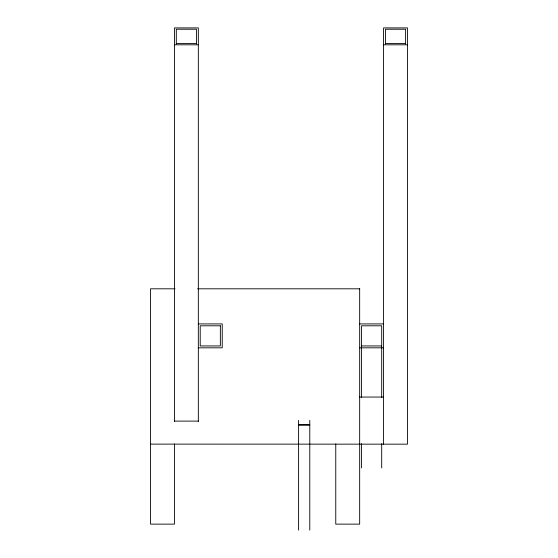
<?xml version="1.0" encoding="UTF-8"?>
<svg xmlns="http://www.w3.org/2000/svg" width="558" height="558" viewBox="0 0 558 558"><rect width="100%" height="100%" fill="white"/><g stroke="black" fill="none" stroke-linecap="round" stroke-linejoin="round"><path stroke-width="0.84" d="M176.307 43.475L196.451 43.475M385.459 43.475L405.603 43.475M174.424 44.807L198.334 44.807M383.576 44.807L407.486 44.807M174.982 288.807L150.514 288.807L150.514 524.129L174.424 524.129L174.424 443.945M197.574 288.807L359.736 288.807M198.334 323.912L222.237 323.912L222.237 347.822L198.334 347.822M359.666 323.912L383.576 323.912M361.549 345.939L381.693 345.939M359.666 347.822L383.576 347.822M359.666 397.052L383.576 397.052M174.424 421.109L198.334 421.109M298.6 424.471L309.781 424.471M298.6 425.28L309.781 425.28M150.514 444.119L407.486 444.161L407.486 27.9L383.576 27.9L383.576 444.161M405.603 44.019L405.603 29.232L385.459 29.232L385.459 44.019M381.693 397.568L381.693 325.795L361.549 325.795L361.549 397.568M381.693 443.631L381.693 467.96M361.549 443.631L361.549 467.96M359.666 288.807L359.666 524.129L335.763 524.129L335.763 443.945M309.781 420.397L309.781 530.1M298.6 420.397L298.6 530.1M198.334 421.541L198.334 27.9L174.424 27.9L174.424 421.541M196.451 44.019L196.451 29.232L176.307 29.232L176.307 44.019M220.354 325.795L200.217 325.795L200.217 345.939L220.354 345.939L220.354 325.795"/></g></svg>
